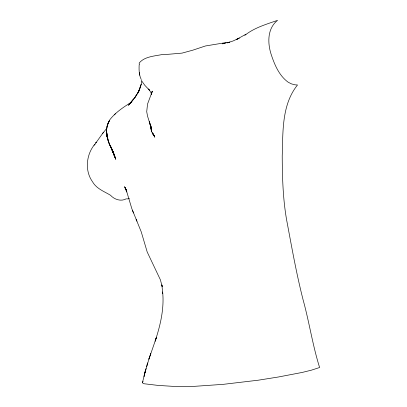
<?xml version="1.0" encoding="UTF-8"?>
<svg xmlns="http://www.w3.org/2000/svg" width="407" height="407" viewBox="0 0 407 407"><rect width="100%" height="100%" fill="white"/><g stroke="black" fill="none" stroke-linecap="round" stroke-linejoin="round"><path stroke-width="0.61" d="M150.717 124.634L150.565 127.579L150.748 125.89M139.174 64.662C138.904 69.546 138.97 74.639 141.081 79.151M151.653 92.933L151.714 91.896L151.577 93.513M141.773 79.762L141.438 84.742M151.445 94.495L151.76 92.272L151.501 93.814L152.371 91.102L147.548 104.039L146.713 111.66L147.538 116.143L150.997 127.198M113.38 152.767L114.606 156.14L111.157 147.69L115.766 159.315L114.403 155.265L109.498 144.215L111.136 147.822C106.456 139.189 104.223 127.966 110.114 119.343C115.364 112.805 122.527 107.743 129.65 103.322L129.075 103.683L131.899 101.709L130.505 102.773L131.629 101.796M140.634 86.269L138.614 91.677L141.071 84.305M126.567 191.148L131.848 208.72L141.26 231.914L147.202 251.999L160.404 279.828L162.179 286.62L161.9 284.89L162.739 293.661L162.647 291.956C164.331 308.699 160.358 325.391 155.123 341.188L156.313 337.713L148.896 359.172L145.04 372.369L146.047 368.538M145.004 372.466L145.487 370.584L144.032 376.383L145.492 370.523M144.49 374.521L142.465 382.539L142.755 383.124L144.124 383.75L158.028 385.404L173.896 386.406L181.929 386.65L194.103 386.36L223.219 384.345L258.338 380.189L278.434 376.989L302.142 372.451L311.406 370.172L319.617 367.511C312.642 345.431 309.325 322.395 303.164 300.081C296.377 273.616 291.666 246.693 286.614 219.861C282.936 198.789 282.321 177.299 282.219 155.952C283.038 131.899 281.563 104.879 297.502 84.982L294.943 84.814L291.6 83.928A123.25 72.751 60.8 0 1 288.151 82.194C279.248 75.743 274.74 65.115 271.357 54.996C267.48 43.503 267.084 28.602 277.538 20.35C266.264 24.328 254.299 27.707 244.841 35.328M140.43 86.9L140.949 84.926L140.262 87.51L137.754 93.254L134.971 97.385L128.988 104.553L131.532 101.892M146.571 366.697L147.705 362.917L147.125 364.758M149.522 357.326L148.906 359.167L150.773 353.658L150.152 355.459M142.465 382.539L142.674 382.092M137.754 93.254L139.062 90.664L134.971 97.385L128.22 105.611M108.272 122.904L109.605 120.289M134.656 97.792L136.604 95.029M103.393 132.423L102.656 133.404L106.914 128.195M95.869 142.862L96.398 142.135L95.66 143.218L102.732 133.298M94.892 144.149C86.279 154.278 84.524 170.579 92.414 181.598C96.378 188.7 103.973 191.326 110.475 195.233C114.392 199.522 121.016 201.831 126.368 198.753M130.693 102.712L133.048 99.857M94.027 145.279L95.472 143.732M114.738 114.377L114.23 114.84L115.415 113.772M142.832 381.858L143.142 381.598M245.909 34.229L236.62 39.413L239.245 38.121L232.931 41.036L226.872 42.903L229.823 42.16L227.554 42.598M225.112 43.137L222.522 43.824L225.793 42.979M126.882 198.982L129.421 198.54M227.192 42.389L205.433 45.971L192.715 50.203L182.046 53.114L168.707 54.263A132.295 44.388 -7.1 0 0 161.676 54.645C154.08 56.135 144.312 56.644 139.143 63.09L139.433 64.474M227.538 42.481L228.586 42.526M153.805 135.088L154.446 136.014C152.162 133.562 150.717 130.403 150.855 127.009L151.521 131.344L150.697 125.519L150.9 127.834L149.344 121.617L150.59 125.631M126.663 190.908L125.142 188.151L126.435 190.11M142.007 81.359L144.8 85.292L149.73 90.486L148.418 88.97L150.575 91.829L151.587 94.47M152.416 132.646L153.531 134.6M152.671 133.099L154.802 137.205L153.368 134.341M126.109 189.932L125.249 187.8L126.429 190.71L124.552 186.706L126.394 190.379M125.58 188.797L125.992 189.601M111.045 147.695L114.876 156.832M111.833 149.42L112.617 151.165M136.142 219.337L136.925 221.159M111.971 149.445L115.659 158.883L112.464 150.697L114.296 155.133L113.39 152.925M113.141 152.238L112.393 150.453L114.296 155.311L113.584 153.419M132.58 210.643L133.476 212.973M112.876 151.608L111.589 148.102M125.794 189.143L126.847 191.946M113.548 153.139L114.133 154.767M111.182 146.963L111.727 148.606M150.198 124.298L151.053 127.243M151.475 94.002L151.221 92.918L151.506 94.154M150.559 125.524L151.185 128.291M150.941 126.943L151.221 128.388M150.676 125.275L150.814 126.206M139.296 72.609L139.652 75.168M106.955 135.526L107.143 136.991L106.532 131.085M106.832 134.534L106.486 129.172M107.168 125.982L106.929 127.528L107.687 124.155L109.056 121.372L107.168 125.982M154.116 135.495L152.564 133.506L154.116 135.495M109.529 144.348L108.17 140.669L109.529 144.348M108.226 140.456L107.26 136.62L108.226 140.456M107.204 136.798L106.802 132.865L107.204 136.798"/></g></svg>
